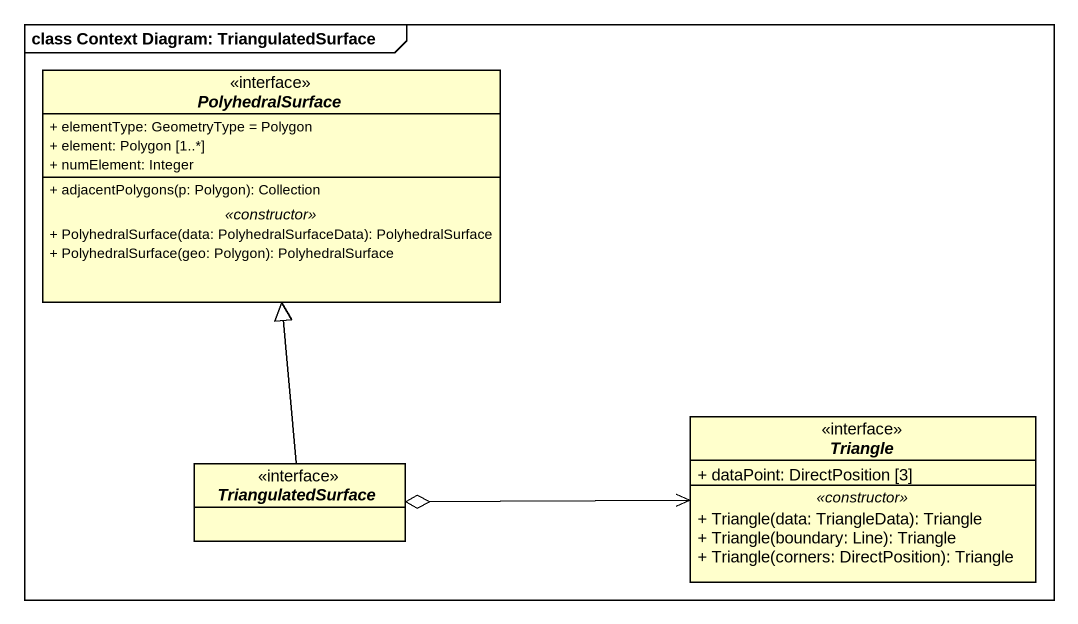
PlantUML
@startuml
mainframe class Context Diagram: TriangulatedSurface
hide circle
hide empty members
skinparam classAttributeIconSize 0
interface PolyhedralSurface {
  + elementType: GeometryType = Polygon
  + element: Polygon [1..*]
  + numElement: Integer
  --
  + adjacentPolygons(p: Polygon): Collection
  .. <<constructor>> ..
  + PolyhedralSurface(data: PolyhedralSurfaceData): PolyhedralSurface
  + PolyhedralSurface(geo: Polygon): PolyhedralSurface
}
interface TriangulatedSurface
interface Triangle {
  + dataPoint: DirectPosition [3]
  .. <<constructor>> ..
  + Triangle(data: TriangleData): Triangle
  + Triangle(boundary: Line): Triangle
  + Triangle(corners: DirectPosition): Triangle
}
TriangulatedSurface -up-|> PolyhedralSurface
Triangle <-left-o TriangulatedSurface
@enduml
